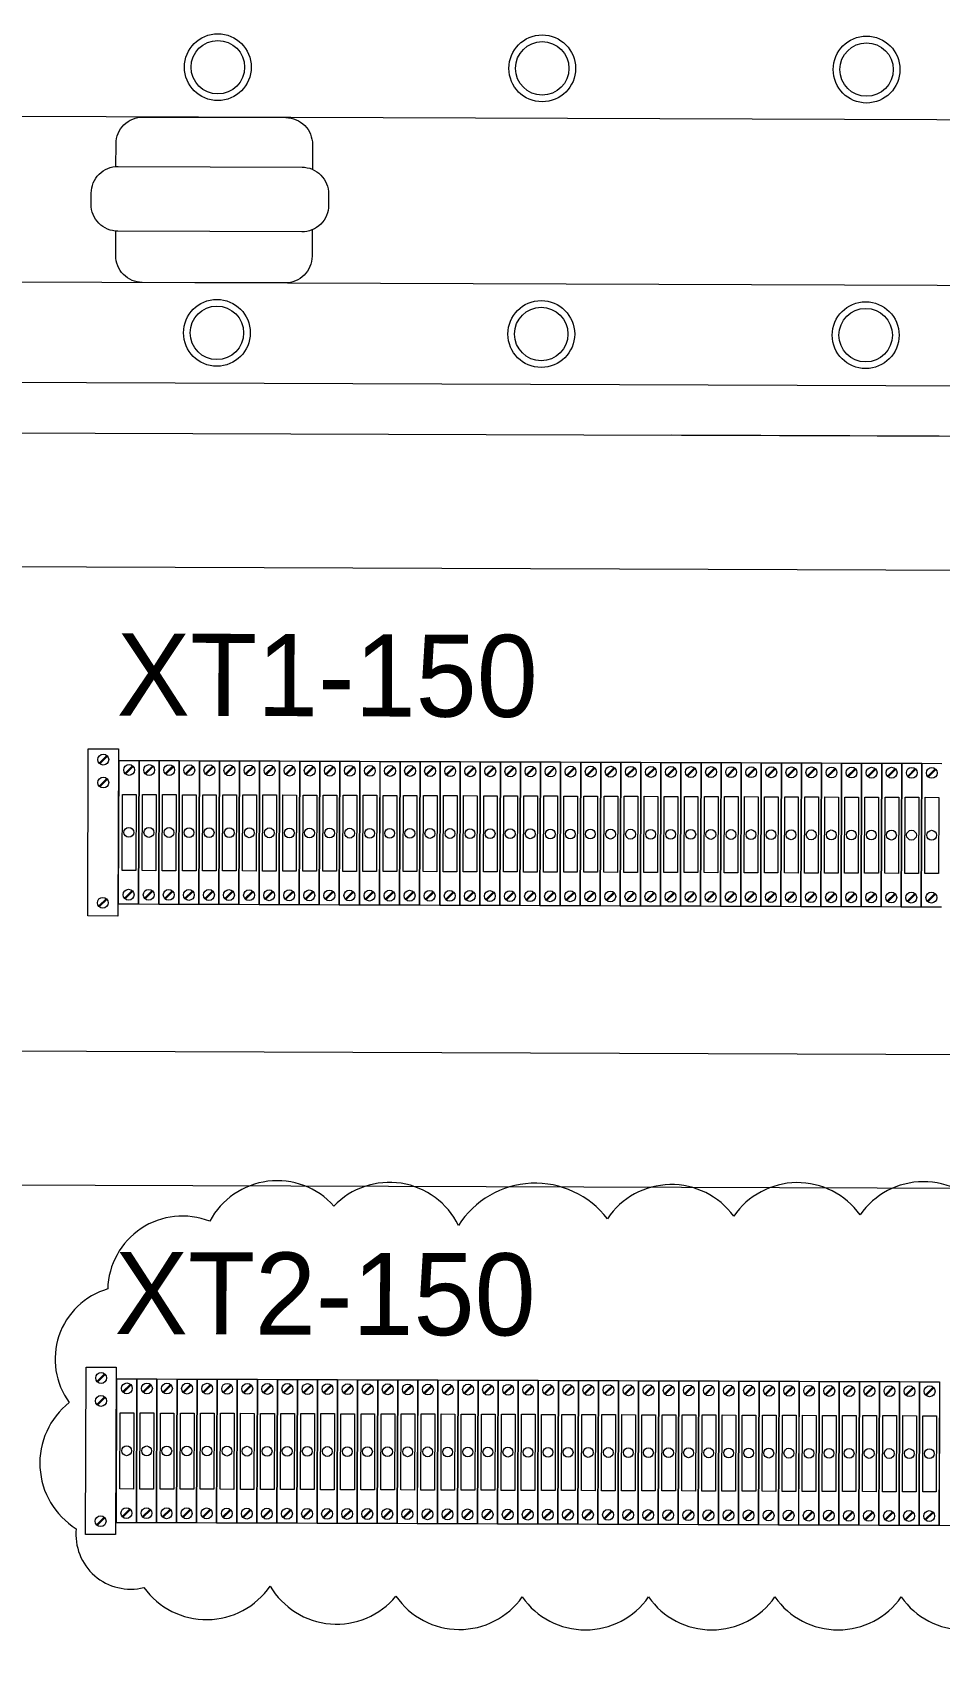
# Model space of a CAD drawing. Header units: millimetres. Extents: x 32721 to 103787, y 57624 to 127312.
# Drawn here: x 33099.7 to 33236.9, y 61423.7 to 61668.1 of the extents above; entities that cross this region are included whole.
import ezdxf

# ---------------------------------------------------------------- set-up
doc = ezdxf.new("R2010")
doc.units = ezdxf.units.MM
doc.header["$LTSCALE"] = 10
doc.layers.add('1轮廓实线层', color=7, linetype='Continuous', lineweight=18)
doc.layers.add('6文字层', color=3, linetype='Continuous', lineweight=18)
doc.styles.add('样式 1', font='SIMYOU.TTF', dxfattribs={"width": 0.75})

msp = doc.modelspace()

# ---------------------------------------------------------------- linework, layer by layer
at = {"layer": '1轮廓实线层'}
for p, q in [((33040.42, 61615.38), (33709.58, 61612.97)), ((33065.8, 61607.65), (33684.14, 61605.42)), ((33236.8, 61607.04), (33196.37, 61607.18)), ((33085.95, 61587.36), (33663.85, 61585.28)), ((33663.59, 61512.05), (33085.68, 61514.14)), ((33663.51, 61491.84), (33085.61, 61493.92))]:
    msp.add_line(p, q, dxfattribs=at)
at = {"layer": '1轮廓实线层', "lineweight": 13}
for p, q in [((33108.11, 61534.54), (33108.2, 61559.81)), ((33108.2, 61559.81), (33112.75, 61559.79)), ((33109.84, 61557.65), (33111, 61558.8)), ((33109.94, 61557.54), (33111.11, 61558.7)), ((33112.75, 61559.79), (33112.66, 61534.52)), ((33112.78, 61536.31), (33112.85, 61558.05)), ((33112.85, 61558.05), (33115.89, 61558.04)), ((33115.89, 61558.04), (33115.81, 61536.3)), ((33115.81, 61536.3), (33115.89, 61558.04)), ((33115.89, 61558.04), (33118.92, 61558.02)), ((33118.92, 61558.02), (33118.84, 61536.29)), ((33118.84, 61536.29), (33118.92, 61558.02)), ((33118.92, 61558.02), (33121.95, 61558.01)), ((33121.95, 61558.01), (33121.87, 61536.28)), ((33121.88, 61536.28), (33121.95, 61558.01)), ((33121.95, 61558.01), (33124.99, 61558)), ((33124.99, 61558), (33124.91, 61536.27)), ((33124.91, 61536.27), (33124.99, 61558)), ((33124.99, 61558), (33128.02, 61557.99)), ((33128.02, 61557.99), (33127.94, 61536.26)), ((33127.94, 61536.26), (33128.02, 61557.99)), ((33128.02, 61557.99), (33131.05, 61557.98)), ((33131.05, 61557.98), (33130.97, 61536.25)), ((33130.97, 61536.25), (33131.05, 61557.98)), ((33131.05, 61557.98), (33134.09, 61557.97)), ((33134.09, 61557.97), (33134.01, 61536.24)), ((33134.01, 61536.24), (33134.09, 61557.97)), ((33134.09, 61557.97), (33137.12, 61557.96)), ((33137.12, 61557.96), (33137.04, 61536.23)), ((33137.04, 61536.23), (33137.12, 61557.96)), ((33137.12, 61557.96), (33140.15, 61557.95)), ((33140.15, 61557.95), (33140.07, 61536.22)), ((33140.07, 61536.22), (33140.15, 61557.95)), ((33140.15, 61557.95), (33143.19, 61557.94)), ((33143.19, 61557.94), (33143.11, 61536.2)), ((33143.11, 61536.2), (33143.19, 61557.94)), ((33143.19, 61557.94), (33146.22, 61557.93)), ((33146.22, 61557.93), (33146.14, 61536.19)), ((33146.14, 61536.19), (33146.22, 61557.93)), ((33146.22, 61557.93), (33149.25, 61557.92)), ((33149.25, 61557.92), (33149.17, 61536.18)), ((33149.17, 61536.18), (33149.25, 61557.92)), ((33149.25, 61557.92), (33152.28, 61557.9)), ((33152.28, 61557.9), (33152.21, 61536.17)), ((33152.21, 61536.17), (33152.29, 61557.9)), ((33152.29, 61557.9), (33155.32, 61557.89)), ((33155.32, 61557.89), (33155.24, 61536.16)), ((33155.24, 61536.16), (33155.32, 61557.89)), ((33155.32, 61557.89), (33158.35, 61557.88)), ((33158.35, 61557.88), (33158.27, 61536.15)), ((33158.27, 61536.15), (33158.35, 61557.88)), ((33158.35, 61557.88), (33161.38, 61557.87)), ((33161.38, 61557.87), (33161.31, 61536.14)), ((33161.31, 61536.14), (33161.38, 61557.87)), ((33161.38, 61557.87), (33164.42, 61557.86)), ((33164.42, 61557.86), (33164.34, 61536.13)), ((33164.34, 61536.13), (33164.42, 61557.86)), ((33164.42, 61557.86), (33167.45, 61557.85)), ((33167.45, 61557.85), (33167.37, 61536.12)), ((33167.37, 61536.12), (33167.45, 61557.85)), ((33167.45, 61557.85), (33170.48, 61557.84)), ((33170.48, 61557.84), (33170.4, 61536.11)), ((33170.41, 61536.11), (33170.48, 61557.84)), ((33170.48, 61557.84), (33173.52, 61557.83)), ((33173.52, 61557.83), (33173.44, 61536.1)), ((33173.44, 61536.1), (33173.52, 61557.83)), ((33173.52, 61557.83), (33176.55, 61557.82)), ((33176.55, 61557.82), (33176.47, 61536.08)), ((33176.47, 61536.08), (33176.55, 61557.82)), ((33176.55, 61557.82), (33179.58, 61557.81)), ((33179.58, 61557.81), (33179.5, 61536.07)), ((33179.5, 61536.07), (33179.58, 61557.81)), ((33179.58, 61557.81), (33182.62, 61557.79)), ((33182.62, 61557.79), (33182.54, 61536.06)), ((33182.54, 61536.06), (33182.62, 61557.79)), ((33182.62, 61557.79), (33185.65, 61557.78)), ((33185.65, 61557.78), (33185.57, 61536.05)), ((33185.57, 61536.05), (33185.65, 61557.78)), ((33185.65, 61557.78), (33188.68, 61557.77)), ((33188.68, 61557.77), (33188.6, 61536.04)), ((33188.6, 61536.04), (33188.68, 61557.77)), ((33188.68, 61557.77), (33191.72, 61557.76)), ((33191.72, 61557.76), (33191.64, 61536.03)), ((33191.64, 61536.03), (33191.72, 61557.76)), ((33191.72, 61557.76), (33194.75, 61557.75)), ((33194.75, 61557.75), (33194.67, 61536.02)), ((33194.67, 61536.02), (33194.75, 61557.75)), ((33194.75, 61557.75), (33197.78, 61557.74)), ((33197.78, 61557.74), (33197.7, 61536.01)), ((33197.7, 61536.01), (33197.78, 61557.74)), ((33197.78, 61557.74), (33200.81, 61557.73)), ((33200.81, 61557.73), (33200.74, 61536)), ((33200.74, 61536), (33200.82, 61557.73)), ((33200.82, 61557.73), (33203.85, 61557.72)), ((33203.85, 61557.72), (33203.77, 61535.99)), ((33203.77, 61535.99), (33203.85, 61557.72)), ((33203.85, 61557.72), (33206.88, 61557.71)), ((33206.88, 61557.71), (33206.8, 61535.97)), ((33206.8, 61535.97), (33206.88, 61557.71)), ((33206.88, 61557.71), (33209.91, 61557.7)), ((33209.91, 61557.7), (33209.84, 61535.96)), ((33209.84, 61535.96), (33209.91, 61557.7)), ((33209.91, 61557.7), (33212.95, 61557.69)), ((33212.95, 61557.69), (33212.87, 61535.95)), ((33212.87, 61535.95), (33212.95, 61557.69)), ((33212.95, 61557.69), (33215.98, 61557.67)), ((33215.98, 61557.67), (33215.9, 61535.94)), ((33215.9, 61535.94), (33215.98, 61557.67)), ((33215.98, 61557.67), (33219.01, 61557.66)), ((33219.01, 61557.66), (33218.93, 61535.93)), ((33218.94, 61535.93), (33219.01, 61557.66)), ((33219.01, 61557.66), (33222.05, 61557.65)), ((33222.05, 61557.65), (33221.97, 61535.92)), ((33221.97, 61535.92), (33222.05, 61557.65)), ((33222.05, 61557.65), (33225.08, 61557.64)), ((33225.08, 61557.64), (33225, 61535.91)), ((33225, 61535.91), (33225.08, 61557.64)), ((33225.08, 61557.64), (33228.11, 61557.63)), ((33228.11, 61557.63), (33228.03, 61535.9)), ((33228.03, 61535.9), (33228.11, 61557.63)), ((33228.11, 61557.63), (33231.15, 61557.62)), ((33231.15, 61557.62), (33231.07, 61535.89)), ((33231.07, 61535.89), (33231.15, 61557.62)), ((33231.15, 61557.62), (33234.18, 61557.61)), ((33234.18, 61557.61), (33234.1, 61535.88)), ((33234.1, 61535.88), (33234.18, 61557.61)), ((33234.18, 61557.61), (33237.21, 61557.6)), ((33109.83, 61554.17), (33110.99, 61555.33)), ((33109.93, 61554.07), (33111.09, 61555.23)), ((33113.73, 61556.07), (33114.9, 61557.23)), ((33113.83, 61555.97), (33115, 61557.13)), ((33116.77, 61556.06), (33117.93, 61557.22)), ((33116.87, 61555.96), (33118.03, 61557.12)), ((33119.8, 61556.05), (33120.96, 61557.21)), ((33119.9, 61555.95), (33121.07, 61557.1)), ((33122.83, 61556.04), (33124, 61557.2)), ((33122.93, 61555.94), (33124.1, 61557.09)), ((33125.86, 61556.03), (33127.03, 61557.19)), ((33125.97, 61555.93), (33127.13, 61557.08)), ((33128.9, 61556.02), (33130.06, 61557.17)), ((33129, 61555.91), (33130.17, 61557.07)), ((33131.93, 61556.01), (33133.1, 61557.16)), ((33132.03, 61555.9), (33133.2, 61557.06)), ((33134.96, 61556), (33136.13, 61557.15)), ((33135.07, 61555.89), (33136.23, 61557.05)), ((33138, 61555.98), (33139.16, 61557.14)), ((33138.1, 61555.88), (33139.26, 61557.04)), ((33141.03, 61555.97), (33142.2, 61557.13)), ((33141.13, 61555.87), (33142.3, 61557.03)), ((33144.06, 61555.96), (33145.23, 61557.12)), ((33144.16, 61555.86), (33145.33, 61557.02)), ((33147.1, 61555.95), (33148.26, 61557.11)), ((33147.2, 61555.85), (33148.36, 61557.01)), ((33150.13, 61555.94), (33151.3, 61557.1)), ((33150.23, 61555.84), (33151.4, 61557)), ((33153.16, 61555.93), (33154.33, 61557.09)), ((33153.26, 61555.83), (33154.43, 61556.98)), ((33156.2, 61555.92), (33157.36, 61557.08)), ((33156.3, 61555.82), (33157.46, 61556.97)), ((33159.23, 61555.91), (33160.39, 61557.06)), ((33159.33, 61555.81), (33160.5, 61556.96)), ((33162.26, 61555.9), (33163.43, 61557.05)), ((33162.36, 61555.79), (33163.53, 61556.95)), ((33165.3, 61555.89), (33166.46, 61557.04)), ((33165.4, 61555.78), (33166.56, 61556.94)), ((33168.33, 61555.87), (33169.49, 61557.03)), ((33168.43, 61555.77), (33169.6, 61556.93)), ((33171.36, 61555.86), (33172.53, 61557.02)), ((33171.46, 61555.76), (33172.63, 61556.92)), ((33174.39, 61555.85), (33175.56, 61557.01)), ((33174.5, 61555.75), (33175.66, 61556.91)), ((33177.43, 61555.84), (33178.59, 61557)), ((33177.53, 61555.74), (33178.7, 61556.9)), ((33180.46, 61555.83), (33181.63, 61556.99)), ((33180.56, 61555.73), (33181.73, 61556.89)), ((33183.49, 61555.82), (33184.66, 61556.98)), ((33183.6, 61555.72), (33184.76, 61556.87)), ((33186.53, 61555.81), (33187.69, 61556.97)), ((33186.63, 61555.71), (33187.79, 61556.86)), ((33189.56, 61555.8), (33190.73, 61556.96)), ((33189.66, 61555.7), (33190.83, 61556.85)), ((33192.59, 61555.79), (33193.76, 61556.94)), ((33192.69, 61555.68), (33193.86, 61556.84)), ((33195.63, 61555.78), (33196.79, 61556.93)), ((33195.73, 61555.67), (33196.89, 61556.83)), ((33198.66, 61555.77), (33199.83, 61556.92)), ((33198.76, 61555.66), (33199.93, 61556.82)), ((33201.69, 61555.75), (33202.86, 61556.91)), ((33201.79, 61555.65), (33202.96, 61556.81)), ((33204.73, 61555.74), (33205.89, 61556.9)), ((33204.83, 61555.64), (33205.99, 61556.8)), ((33207.76, 61555.73), (33208.92, 61556.89)), ((33207.86, 61555.63), (33209.03, 61556.79)), ((33210.79, 61555.72), (33211.96, 61556.88)), ((33210.89, 61555.62), (33212.06, 61556.78)), ((33213.83, 61555.71), (33214.99, 61556.87)), ((33213.93, 61555.61), (33215.09, 61556.77)), ((33216.86, 61555.7), (33218.02, 61556.86)), ((33216.96, 61555.6), (33218.13, 61556.75)), ((33219.89, 61555.69), (33221.06, 61556.85)), ((33219.99, 61555.59), (33221.16, 61556.74)), ((33222.92, 61555.68), (33224.09, 61556.83)), ((33223.03, 61555.58), (33224.19, 61556.73)), ((33225.96, 61555.67), (33227.12, 61556.82)), ((33226.06, 61555.56), (33227.23, 61556.72)), ((33228.99, 61555.66), (33230.16, 61556.81)), ((33229.09, 61555.55), (33230.26, 61556.71)), ((33232.02, 61555.64), (33233.19, 61556.8)), ((33232.13, 61555.54), (33233.29, 61556.7)), ((33235.06, 61555.63), (33236.22, 61556.79)), ((33235.16, 61555.53), (33236.32, 61556.69)), ((33113.66, 61537.22), (33114.83, 61538.38)), ((33113.77, 61537.12), (33114.93, 61538.28)), ((33116.7, 61537.21), (33117.86, 61538.37)), ((33116.8, 61537.11), (33117.96, 61538.27)), ((33119.73, 61537.2), (33120.9, 61538.36)), ((33119.83, 61537.1), (33121, 61538.26)), ((33122.76, 61537.19), (33123.93, 61538.35)), ((33122.86, 61537.09), (33124.03, 61538.24)), ((33125.8, 61537.18), (33126.96, 61538.34)), ((33125.9, 61537.08), (33127.06, 61538.23)), ((33128.83, 61537.17), (33130, 61538.33)), ((33128.93, 61537.07), (33130.1, 61538.22)), ((33131.86, 61537.16), (33133.03, 61538.31)), ((33131.96, 61537.05), (33133.13, 61538.21)), ((33134.9, 61537.15), (33136.06, 61538.3)), ((33135, 61537.04), (33136.16, 61538.2)), ((33137.93, 61537.13), (33139.09, 61538.29)), ((33138.03, 61537.03), (33139.2, 61538.19)), ((33140.96, 61537.12), (33142.13, 61538.28)), ((33141.06, 61537.02), (33142.23, 61538.18)), ((33144, 61537.11), (33145.16, 61538.27)), ((33144.1, 61537.01), (33145.26, 61538.17)), ((33147.03, 61537.1), (33148.19, 61538.26)), ((33147.13, 61537), (33148.3, 61538.16)), ((33150.06, 61537.09), (33151.23, 61538.25)), ((33150.16, 61536.99), (33151.33, 61538.15)), ((33153.09, 61537.08), (33154.26, 61538.24)), ((33153.2, 61536.98), (33154.36, 61538.14)), ((33156.13, 61537.07), (33157.29, 61538.23)), ((33156.23, 61536.97), (33157.4, 61538.12)), ((33159.16, 61537.06), (33160.33, 61538.22)), ((33159.26, 61536.96), (33160.43, 61538.11)), ((33162.19, 61537.05), (33163.36, 61538.2)), ((33162.3, 61536.95), (33163.46, 61538.1)), ((33165.23, 61537.04), (33166.39, 61538.19)), ((33165.33, 61536.93), (33166.49, 61538.09)), ((33168.26, 61537.03), (33169.43, 61538.18)), ((33168.36, 61536.92), (33169.53, 61538.08)), ((33171.29, 61537.01), (33172.46, 61538.17)), ((33171.39, 61536.91), (33172.56, 61538.07)), ((33174.33, 61537), (33175.49, 61538.16)), ((33174.43, 61536.9), (33175.59, 61538.06)), ((33177.36, 61536.99), (33178.53, 61538.15)), ((33177.46, 61536.89), (33178.63, 61538.05)), ((33180.39, 61536.98), (33181.56, 61538.14)), ((33180.49, 61536.88), (33181.66, 61538.04)), ((33183.43, 61536.97), (33184.59, 61538.13)), ((33183.53, 61536.87), (33184.69, 61538.03)), ((33186.46, 61536.96), (33187.62, 61538.12)), ((33186.56, 61536.86), (33187.73, 61538.01)), ((33189.49, 61536.95), (33190.66, 61538.11)), ((33189.59, 61536.85), (33190.76, 61538)), ((33192.53, 61536.94), (33193.69, 61538.1)), ((33192.63, 61536.84), (33193.79, 61537.99)), ((33195.56, 61536.93), (33196.72, 61538.08)), ((33195.66, 61536.82), (33196.83, 61537.98)), ((33198.59, 61536.92), (33199.76, 61538.07)), ((33201.62, 61536.9), (33202.79, 61538.06)), ((33204.66, 61536.89), (33205.82, 61538.05)), ((33207.69, 61536.88), (33208.86, 61538.04)), ((33210.72, 61536.87), (33211.89, 61538.03)), ((33213.76, 61536.86), (33214.92, 61538.02)), ((33216.79, 61536.85), (33217.96, 61538.01)), ((33219.82, 61536.84), (33220.99, 61538)), ((33222.86, 61536.83), (33224.02, 61537.99)), ((33225.89, 61536.82), (33227.06, 61537.97)), ((33109.76, 61536), (33110.93, 61537.16)), ((33109.86, 61535.9), (33111.03, 61537.06)), ((33115.81, 61536.3), (33112.78, 61536.31)), ((33118.84, 61536.29), (33115.81, 61536.3)), ((33121.87, 61536.28), (33118.84, 61536.29)), ((33124.91, 61536.27), (33121.88, 61536.28)), ((33127.94, 61536.26), (33124.91, 61536.27)), ((33130.97, 61536.25), (33127.94, 61536.26)), ((33134.01, 61536.24), (33130.97, 61536.25)), ((33137.04, 61536.23), (33134.01, 61536.24)), ((33140.07, 61536.22), (33137.04, 61536.23)), ((33143.11, 61536.2), (33140.07, 61536.22)), ((33146.14, 61536.19), (33143.11, 61536.2)), ((33149.17, 61536.18), (33146.14, 61536.19)), ((33152.21, 61536.17), (33149.17, 61536.18)), ((33155.24, 61536.16), (33152.21, 61536.17)), ((33158.27, 61536.15), (33155.24, 61536.16)), ((33161.31, 61536.14), (33158.27, 61536.15)), ((33164.34, 61536.13), (33161.31, 61536.14)), ((33167.37, 61536.12), (33164.34, 61536.13)), ((33170.4, 61536.11), (33167.37, 61536.12)), ((33173.44, 61536.1), (33170.41, 61536.11)), ((33176.47, 61536.08), (33173.44, 61536.1)), ((33179.5, 61536.07), (33176.47, 61536.08)), ((33182.54, 61536.06), (33179.5, 61536.07)), ((33185.57, 61536.05), (33182.54, 61536.06)), ((33188.6, 61536.04), (33185.57, 61536.05)), ((33191.64, 61536.03), (33188.6, 61536.04)), ((33194.67, 61536.02), (33191.64, 61536.03)), ((33197.7, 61536.01), (33194.67, 61536.02)), ((33200.74, 61536), (33197.7, 61536.01)), ((33198.69, 61536.81), (33199.86, 61537.97)), ((33203.77, 61535.99), (33200.74, 61536)), ((33201.73, 61536.8), (33202.89, 61537.96)), ((33206.8, 61535.97), (33203.77, 61535.99)), ((33204.76, 61536.79), (33205.93, 61537.95)), ((33209.84, 61535.96), (33206.8, 61535.97)), ((33207.79, 61536.78), (33208.96, 61537.94)), ((33212.87, 61535.95), (33209.84, 61535.96)), ((33210.83, 61536.77), (33211.99, 61537.93)), ((33215.9, 61535.94), (33212.87, 61535.95)), ((33213.86, 61536.76), (33215.02, 61537.92)), ((33218.93, 61535.93), (33215.9, 61535.94)), ((33216.89, 61536.75), (33218.06, 61537.91)), ((33221.97, 61535.92), (33218.94, 61535.93)), ((33219.93, 61536.74), (33221.09, 61537.89)), ((33225, 61535.91), (33221.97, 61535.92)), ((33222.96, 61536.73), (33224.12, 61537.88)), ((33228.03, 61535.9), (33225, 61535.91)), ((33225.99, 61536.72), (33227.16, 61537.87)), ((33231.07, 61535.89), (33228.03, 61535.9)), ((33228.92, 61536.81), (33230.09, 61537.96)), ((33229.02, 61536.7), (33230.19, 61537.86)), ((33234.1, 61535.88), (33231.07, 61535.89)), ((33231.96, 61536.8), (33233.12, 61537.95)), ((33232.06, 61536.69), (33233.22, 61537.85)), ((33237.13, 61535.87), (33234.1, 61535.88)), ((33234.99, 61536.78), (33236.15, 61537.94)), ((33235.09, 61536.68), (33236.26, 61537.84)), ((33112.66, 61534.52), (33108.11, 61534.54)), ((33107.78, 61441.1), (33107.87, 61466.37)), ((33107.87, 61466.37), (33112.42, 61466.35)), ((33109.5, 61464.2), (33110.67, 61465.36)), ((33109.6, 61464.1), (33110.77, 61465.26)), ((33112.42, 61466.35), (33112.32, 61441.08)), ((33112.44, 61442.87), (33112.52, 61464.61)), ((33112.52, 61464.61), (33115.55, 61464.59)), ((33113.39, 61462.63), (33114.56, 61463.79)), ((33113.5, 61462.53), (33114.66, 61463.69)), ((33115.55, 61464.59), (33115.47, 61442.86)), ((33115.47, 61442.86), (33115.55, 61464.59)), ((33115.55, 61464.59), (33118.58, 61464.58)), ((33116.43, 61462.62), (33117.59, 61463.78)), ((33116.53, 61462.52), (33117.7, 61463.67)), ((33118.58, 61464.58), (33118.5, 61442.85)), ((33118.51, 61442.85), (33118.58, 61464.58)), ((33118.58, 61464.58), (33121.62, 61464.57)), ((33119.46, 61462.61), (33120.63, 61463.77)), ((33119.56, 61462.51), (33120.73, 61463.66)), ((33121.62, 61464.57), (33121.54, 61442.84)), ((33121.54, 61442.84), (33121.62, 61464.57)), ((33121.62, 61464.57), (33124.65, 61464.56)), ((33122.49, 61462.6), (33123.66, 61463.75)), ((33122.6, 61462.5), (33123.76, 61463.65)), ((33124.65, 61464.56), (33124.57, 61442.83)), ((33124.57, 61442.83), (33124.65, 61464.56)), ((33124.65, 61464.56), (33127.68, 61464.55)), ((33125.53, 61462.59), (33126.69, 61463.74)), ((33125.63, 61462.48), (33126.79, 61463.64)), ((33127.68, 61464.55), (33127.6, 61442.82)), ((33127.6, 61442.82), (33127.68, 61464.55)), ((33127.68, 61464.55), (33130.72, 61464.54)), ((33128.56, 61462.58), (33129.73, 61463.73)), ((33128.66, 61462.47), (33129.83, 61463.63)), ((33130.72, 61464.54), (33130.64, 61442.81)), ((33130.64, 61442.81), (33130.72, 61464.54)), ((33130.72, 61464.54), (33133.75, 61464.53)), ((33131.59, 61462.56), (33132.76, 61463.72)), ((33131.7, 61462.46), (33132.86, 61463.62)), ((33133.75, 61464.53), (33133.67, 61442.8)), ((33133.67, 61442.8), (33133.75, 61464.53)), ((33133.75, 61464.53), (33136.78, 61464.52)), ((33134.63, 61462.55), (33135.79, 61463.71)), ((33134.73, 61462.45), (33135.89, 61463.61)), ((33136.78, 61464.52), (33136.7, 61442.79)), ((33136.7, 61442.79), (33136.78, 61464.52)), ((33136.78, 61464.52), (33139.81, 61464.51)), ((33137.66, 61462.54), (33138.83, 61463.7)), ((33137.76, 61462.44), (33138.93, 61463.6)), ((33139.81, 61464.51), (33139.74, 61442.77)), ((33139.74, 61442.77), (33139.82, 61464.51)), ((33139.82, 61464.51), (33142.85, 61464.5)), ((33140.69, 61462.53), (33141.86, 61463.69)), ((33140.79, 61462.43), (33141.96, 61463.59)), ((33142.85, 61464.5), (33142.77, 61442.76)), ((33142.77, 61442.76), (33142.85, 61464.5)), ((33142.85, 61464.5), (33145.88, 61464.48)), ((33143.73, 61462.52), (33144.89, 61463.68)), ((33143.83, 61462.42), (33144.99, 61463.58)), ((33145.88, 61464.48), (33145.8, 61442.75)), ((33145.8, 61442.75), (33145.88, 61464.48)), ((33145.88, 61464.48), (33148.91, 61464.47)), ((33146.76, 61462.51), (33147.92, 61463.67)), ((33146.86, 61462.41), (33148.03, 61463.57)), ((33148.91, 61464.47), (33148.84, 61442.74)), ((33148.84, 61442.74), (33148.91, 61464.47)), ((33148.91, 61464.47), (33151.95, 61464.46)), ((33149.79, 61462.5), (33150.96, 61463.66)), ((33149.89, 61462.4), (33151.06, 61463.55)), ((33151.95, 61464.46), (33151.87, 61442.73)), ((33151.87, 61442.73), (33151.95, 61464.46)), ((33151.95, 61464.46), (33154.98, 61464.45)), ((33152.83, 61462.49), (33153.99, 61463.65)), ((33152.93, 61462.39), (33154.09, 61463.54)), ((33154.98, 61464.45), (33154.9, 61442.72)), ((33154.9, 61442.72), (33154.98, 61464.45)), ((33154.98, 61464.45), (33158.01, 61464.44)), ((33155.86, 61462.48), (33157.02, 61463.63)), ((33155.96, 61462.37), (33157.13, 61463.53)), ((33158.01, 61464.44), (33157.93, 61442.71)), ((33157.94, 61442.71), (33158.01, 61464.44)), ((33158.01, 61464.44), (33161.05, 61464.43)), ((33158.89, 61462.47), (33160.06, 61463.62)), ((33158.99, 61462.36), (33160.16, 61463.52)), ((33161.05, 61464.43), (33160.97, 61442.7)), ((33160.97, 61442.7), (33161.05, 61464.43)), ((33161.05, 61464.43), (33164.08, 61464.42)), ((33161.92, 61462.46), (33163.09, 61463.61)), ((33162.03, 61462.35), (33163.19, 61463.51)), ((33164.08, 61464.42), (33164, 61442.69)), ((33164, 61442.69), (33164.08, 61464.42)), ((33164.08, 61464.42), (33167.11, 61464.41)), ((33164.96, 61462.44), (33166.12, 61463.6)), ((33165.06, 61462.34), (33166.23, 61463.5)), ((33167.11, 61464.41), (33167.03, 61442.68)), ((33167.04, 61442.68), (33167.11, 61464.41)), ((33167.11, 61464.41), (33170.15, 61464.4)), ((33167.99, 61462.43), (33169.16, 61463.59)), ((33168.09, 61462.33), (33169.26, 61463.49)), ((33170.15, 61464.4), (33170.07, 61442.66)), ((33170.07, 61442.66), (33170.15, 61464.4)), ((33170.15, 61464.4), (33173.18, 61464.39)), ((33171.02, 61462.42), (33172.19, 61463.58)), ((33171.13, 61462.32), (33172.29, 61463.48)), ((33173.18, 61464.39), (33173.1, 61442.65)), ((33173.1, 61442.65), (33173.18, 61464.39)), ((33173.18, 61464.39), (33176.21, 61464.38)), ((33174.06, 61462.41), (33175.22, 61463.57)), ((33174.16, 61462.31), (33175.32, 61463.47)), ((33176.21, 61464.38), (33176.13, 61442.64)), ((33176.13, 61442.64), (33176.21, 61464.38)), ((33176.21, 61464.38), (33179.25, 61464.36)), ((33177.09, 61462.4), (33178.26, 61463.56)), ((33177.19, 61462.3), (33178.36, 61463.46)), ((33179.25, 61464.36), (33179.17, 61442.63)), ((33179.17, 61442.63), (33179.25, 61464.36)), ((33179.25, 61464.36), (33182.28, 61464.35)), ((33180.12, 61462.39), (33181.29, 61463.55)), ((33180.23, 61462.29), (33181.39, 61463.44)), ((33182.28, 61464.35), (33182.2, 61442.62)), ((33182.2, 61442.62), (33182.28, 61464.35)), ((33182.28, 61464.35), (33185.31, 61464.34)), ((33183.16, 61462.38), (33184.32, 61463.54)), ((33183.26, 61462.28), (33184.42, 61463.43)), ((33185.31, 61464.34), (33185.23, 61442.61)), ((33185.23, 61442.61), (33185.31, 61464.34)), ((33185.31, 61464.34), (33188.34, 61464.33)), ((33186.19, 61462.37), (33187.36, 61463.52)), ((33186.29, 61462.27), (33187.46, 61463.42)), ((33188.34, 61464.33), (33188.27, 61442.6)), ((33188.27, 61442.6), (33188.35, 61464.33)), ((33188.35, 61464.33), (33191.38, 61464.32)), ((33189.22, 61462.36), (33190.39, 61463.51)), ((33189.32, 61462.25), (33190.49, 61463.41)), ((33191.38, 61464.32), (33191.3, 61442.59)), ((33191.3, 61442.59), (33191.38, 61464.32)), ((33191.38, 61464.32), (33194.41, 61464.31)), ((33192.26, 61462.35), (33193.42, 61463.5)), ((33192.36, 61462.24), (33193.52, 61463.4)), ((33194.41, 61464.31), (33194.33, 61442.58)), ((33194.33, 61442.58), (33194.41, 61464.31)), ((33194.41, 61464.31), (33197.44, 61464.3)), ((33195.29, 61462.33), (33196.45, 61463.49)), ((33195.39, 61462.23), (33196.56, 61463.39)), ((33197.44, 61464.3), (33197.37, 61442.57)), ((33197.37, 61442.57), (33197.44, 61464.3)), ((33197.44, 61464.3), (33200.48, 61464.29)), ((33198.32, 61462.32), (33199.49, 61463.48)), ((33198.42, 61462.22), (33199.59, 61463.38)), ((33200.48, 61464.29), (33200.4, 61442.56)), ((33200.4, 61442.56), (33200.48, 61464.29)), ((33200.48, 61464.29), (33203.51, 61464.28)), ((33201.36, 61462.31), (33202.52, 61463.47)), ((33201.46, 61462.21), (33202.62, 61463.37)), ((33203.51, 61464.28), (33203.43, 61442.54)), ((33203.43, 61442.54), (33203.51, 61464.28)), ((33203.51, 61464.28), (33206.54, 61464.27)), ((33204.39, 61462.3), (33205.55, 61463.46)), ((33204.49, 61462.2), (33205.66, 61463.36)), ((33206.54, 61464.27), (33206.47, 61442.53)), ((33206.47, 61442.53), (33206.54, 61464.27)), ((33206.54, 61464.27), (33209.58, 61464.25)), ((33207.42, 61462.29), (33208.59, 61463.45)), ((33207.52, 61462.19), (33208.69, 61463.35)), ((33209.58, 61464.25), (33209.5, 61442.52)), ((33209.5, 61442.52), (33209.58, 61464.25)), ((33209.58, 61464.25), (33212.61, 61464.24)), ((33210.45, 61462.28), (33211.62, 61463.44)), ((33210.56, 61462.18), (33211.72, 61463.34)), ((33212.61, 61464.24), (33212.53, 61442.51)), ((33212.53, 61442.51), (33212.61, 61464.24)), ((33212.61, 61464.24), (33215.64, 61464.23)), ((33213.49, 61462.27), (33214.65, 61463.43)), ((33213.59, 61462.17), (33214.76, 61463.32)), ((33215.64, 61464.23), (33215.56, 61442.5)), ((33215.57, 61442.5), (33215.64, 61464.23)), ((33215.64, 61464.23), (33218.68, 61464.22)), ((33216.52, 61462.26), (33217.69, 61463.42)), ((33216.62, 61462.16), (33217.79, 61463.31)), ((33218.68, 61464.22), (33218.6, 61442.49)), ((33218.6, 61442.49), (33218.68, 61464.22)), ((33218.68, 61464.22), (33221.71, 61464.21)), ((33219.55, 61462.25), (33220.72, 61463.4)), ((33219.66, 61462.14), (33220.82, 61463.3)), ((33221.71, 61464.21), (33221.63, 61442.48)), ((33221.63, 61442.48), (33221.71, 61464.21)), ((33221.71, 61464.21), (33224.74, 61464.2)), ((33222.59, 61462.24), (33223.75, 61463.39)), ((33222.69, 61462.13), (33223.85, 61463.29)), ((33224.74, 61464.2), (33224.66, 61442.47)), ((33224.66, 61442.47), (33224.74, 61464.2)), ((33224.74, 61464.2), (33227.78, 61464.19)), ((33225.62, 61462.23), (33226.79, 61463.38)), ((33225.72, 61462.12), (33226.89, 61463.28)), ((33227.78, 61464.19), (33227.7, 61442.46)), ((33227.7, 61442.46), (33227.78, 61464.19)), ((33227.78, 61464.19), (33230.81, 61464.18)), ((33228.65, 61462.21), (33229.82, 61463.37)), ((33228.76, 61462.11), (33229.92, 61463.27)), ((33230.81, 61464.18), (33230.73, 61442.45)), ((33230.73, 61442.45), (33230.81, 61464.18)), ((33230.81, 61464.18), (33233.84, 61464.17)), ((33231.69, 61462.2), (33232.85, 61463.36)), ((33231.79, 61462.1), (33232.95, 61463.26)), ((33233.84, 61464.17), (33233.76, 61442.43)), ((33233.76, 61442.43), (33233.84, 61464.17)), ((33233.84, 61464.17), (33236.87, 61464.16)), ((33234.72, 61462.19), (33235.89, 61463.35)), ((33234.82, 61462.09), (33235.99, 61463.25)), ((33236.87, 61464.16), (33236.8, 61442.42)), ((33236.8, 61442.42), (33236.88, 61464.16)), ((33109.49, 61460.73), (33110.65, 61461.89)), ((33109.59, 61460.63), (33110.76, 61461.79)), ((33109.42, 61442.56), (33110.59, 61443.72)), ((33109.53, 61442.46), (33110.69, 61443.62)), ((33115.47, 61442.86), (33112.44, 61442.87)), ((33113.33, 61443.78), (33114.49, 61444.94)), ((33113.43, 61443.68), (33114.59, 61444.84)), ((33118.5, 61442.85), (33115.47, 61442.86)), ((33116.36, 61443.77), (33117.53, 61444.93)), ((33116.46, 61443.67), (33117.63, 61444.83)), ((33121.54, 61442.84), (33118.51, 61442.85)), ((33119.39, 61443.76), (33120.56, 61444.92)), ((33119.49, 61443.66), (33120.66, 61444.81)), ((33124.57, 61442.83), (33121.54, 61442.84)), ((33122.43, 61443.75), (33123.59, 61444.91)), ((33122.53, 61443.65), (33123.69, 61444.8)), ((33127.6, 61442.82), (33124.57, 61442.83)), ((33125.46, 61443.74), (33126.63, 61444.89)), ((33125.56, 61443.64), (33126.73, 61444.79)), ((33130.64, 61442.81), (33127.6, 61442.82)), ((33128.49, 61443.73), (33129.66, 61444.88)), ((33128.59, 61443.62), (33129.76, 61444.78)), ((33133.67, 61442.8), (33130.64, 61442.81)), ((33131.53, 61443.72), (33132.69, 61444.87)), ((33131.63, 61443.61), (33132.79, 61444.77)), ((33136.7, 61442.79), (33133.67, 61442.8)), ((33134.56, 61443.7), (33135.72, 61444.86)), ((33134.66, 61443.6), (33135.83, 61444.76)), ((33139.74, 61442.77), (33136.7, 61442.79)), ((33137.59, 61443.69), (33138.76, 61444.85)), ((33137.69, 61443.59), (33138.86, 61444.75)), ((33142.77, 61442.76), (33139.74, 61442.77)), ((33140.62, 61443.68), (33141.79, 61444.84)), ((33140.73, 61443.58), (33141.89, 61444.74)), ((33145.8, 61442.75), (33142.77, 61442.76)), ((33143.66, 61443.67), (33144.82, 61444.83)), ((33143.76, 61443.57), (33144.93, 61444.73)), ((33148.84, 61442.74), (33145.8, 61442.75)), ((33146.69, 61443.66), (33147.86, 61444.82)), ((33146.79, 61443.56), (33147.96, 61444.72)), ((33151.87, 61442.73), (33148.84, 61442.74)), ((33149.72, 61443.65), (33150.89, 61444.81)), ((33149.83, 61443.55), (33150.99, 61444.7)), ((33154.9, 61442.72), (33151.87, 61442.73)), ((33152.76, 61443.64), (33153.92, 61444.8)), ((33152.86, 61443.54), (33154.02, 61444.69)), ((33157.93, 61442.71), (33154.9, 61442.72)), ((33155.79, 61443.63), (33156.96, 61444.79)), ((33155.89, 61443.53), (33157.06, 61444.68)), ((33160.97, 61442.7), (33157.94, 61442.71)), ((33158.82, 61443.62), (33159.99, 61444.77)), ((33158.93, 61443.51), (33160.09, 61444.67)), ((33164, 61442.69), (33160.97, 61442.7)), ((33161.86, 61443.61), (33163.02, 61444.76)), ((33161.96, 61443.5), (33163.12, 61444.66)), ((33167.03, 61442.68), (33164, 61442.69)), ((33164.89, 61443.6), (33166.06, 61444.75)), ((33164.99, 61443.49), (33166.16, 61444.65)), ((33170.07, 61442.66), (33167.04, 61442.68)), ((33167.92, 61443.58), (33169.09, 61444.74)), ((33168.02, 61443.48), (33169.19, 61444.64)), ((33170.96, 61443.57), (33172.12, 61444.73)), ((33171.06, 61443.47), (33172.22, 61444.63)), ((33173.99, 61443.56), (33175.16, 61444.72)), ((33174.09, 61443.46), (33175.26, 61444.62)), ((33177.02, 61443.55), (33178.19, 61444.71)), ((33177.12, 61443.45), (33178.29, 61444.61)), ((33180.06, 61443.54), (33181.22, 61444.7)), ((33180.16, 61443.44), (33181.32, 61444.6)), ((33183.09, 61443.53), (33184.25, 61444.69)), ((33183.19, 61443.43), (33184.36, 61444.58)), ((33186.12, 61443.52), (33187.29, 61444.68)), ((33186.22, 61443.42), (33187.39, 61444.57)), ((33189.15, 61443.51), (33190.32, 61444.66)), ((33189.26, 61443.41), (33190.42, 61444.56)), ((33192.19, 61443.5), (33193.35, 61444.65)), ((33192.29, 61443.39), (33193.46, 61444.55)), ((33195.22, 61443.49), (33196.39, 61444.64)), ((33195.32, 61443.38), (33196.49, 61444.54)), ((33198.25, 61443.47), (33199.42, 61444.63)), ((33198.36, 61443.37), (33199.52, 61444.53)), ((33201.29, 61443.46), (33202.45, 61444.62)), ((33201.39, 61443.36), (33202.55, 61444.52)), ((33204.32, 61443.45), (33205.49, 61444.61)), ((33204.42, 61443.35), (33205.59, 61444.51)), ((33207.35, 61443.44), (33208.52, 61444.6)), ((33207.46, 61443.34), (33208.62, 61444.5)), ((33210.39, 61443.43), (33211.55, 61444.59)), ((33210.49, 61443.33), (33211.65, 61444.49)), ((33213.42, 61443.42), (33214.59, 61444.58)), ((33213.52, 61443.32), (33214.69, 61444.48)), ((33216.45, 61443.41), (33217.62, 61444.57)), ((33216.55, 61443.31), (33217.72, 61444.46)), ((33219.49, 61443.4), (33220.65, 61444.56)), ((33219.59, 61443.3), (33220.75, 61444.45)), ((33222.52, 61443.39), (33223.69, 61444.54)), ((33222.62, 61443.28), (33223.79, 61444.44)), ((33225.55, 61443.38), (33226.72, 61444.53)), ((33225.65, 61443.27), (33226.82, 61444.43)), ((33228.59, 61443.37), (33229.75, 61444.52)), ((33228.69, 61443.26), (33229.85, 61444.42)), ((33231.62, 61443.35), (33232.78, 61444.51)), ((33231.72, 61443.25), (33232.89, 61444.41)), ((33234.65, 61443.34), (33235.82, 61444.5)), ((33234.75, 61443.24), (33235.92, 61444.4)), ((33112.32, 61441.08), (33107.78, 61441.1)), ((33173.1, 61442.65), (33170.07, 61442.66)), ((33176.13, 61442.64), (33173.1, 61442.65)), ((33179.17, 61442.63), (33176.13, 61442.64)), ((33182.2, 61442.62), (33179.17, 61442.63)), ((33185.23, 61442.61), (33182.2, 61442.62)), ((33188.27, 61442.6), (33185.23, 61442.61)), ((33191.3, 61442.59), (33188.27, 61442.6)), ((33194.33, 61442.58), (33191.3, 61442.59)), ((33197.37, 61442.57), (33194.33, 61442.58)), ((33200.4, 61442.56), (33197.37, 61442.57)), ((33203.43, 61442.54), (33200.4, 61442.56)), ((33206.47, 61442.53), (33203.43, 61442.54)), ((33209.5, 61442.52), (33206.47, 61442.53)), ((33212.53, 61442.51), (33209.5, 61442.52)), ((33215.56, 61442.5), (33212.53, 61442.51)), ((33218.6, 61442.49), (33215.57, 61442.5)), ((33221.63, 61442.48), (33218.6, 61442.49)), ((33224.66, 61442.47), (33221.63, 61442.48)), ((33227.7, 61442.46), (33224.66, 61442.47)), ((33230.73, 61442.45), (33227.7, 61442.46)), ((33233.76, 61442.43), (33230.73, 61442.45)), ((33236.8, 61442.42), (33233.76, 61442.43)), ((33239.83, 61442.41), (33236.8, 61442.42))]:
    msp.add_line(p, q, dxfattribs=at)
at = {"layer": '1轮廓实线层'}
for points in [[(33724.64, 61653.05), (33027.18, 61655.57, -0.414214), (33022.14, 61660.64), (33023.57, 62054.86, -0.414214), (33028.64, 62059.9)], [(33112.38, 61647.78), (33112.4, 61651.22, -0.414214), (33116.46, 61655.25), (33138.05, 61655.17, -0.414214), (33142.08, 61651.11), (33142.07, 61647.37)], [(33142.04, 61638.22), (33142.02, 61634.22, -0.414214), (33137.96, 61630.19), (33116.36, 61630.27, -0.414214), (33112.34, 61634.33), (33112.35, 61638.02)], [(33025.17, 61377.89, -0.414214), (33021.14, 61381.95), (33022.02, 61626.57, -0.414214), (33026.08, 61630.6), (33432.89, 61629.13)]]:
    msp.add_lwpolyline(points, format="xyb", dxfattribs=at)
msp.add_lwpolyline([(33108.64, 61643.76, -0.414214), (33112.69, 61647.79), (33140.5, 61647.69, -0.414214), (33144.52, 61643.63), (33144.52, 61641.94, -0.414214), (33140.46, 61637.91), (33112.66, 61638.01, -0.414214), (33108.63, 61642.07)], format="xyb", close=True, dxfattribs=at)
at = {"layer": '1轮廓实线层', "lineweight": 13}
for points in [[(33113.36, 61552.9), (33115.42, 61552.9), (33115.38, 61541.4), (33113.32, 61541.4)], [(33116.39, 61552.89), (33118.45, 61552.89), (33118.41, 61541.38), (33116.35, 61541.39)], [(33119.43, 61552.88), (33121.49, 61552.88), (33121.45, 61541.37), (33119.38, 61541.38)], [(33122.46, 61552.87), (33124.52, 61552.86), (33124.48, 61541.36), (33122.42, 61541.37)], [(33125.49, 61552.86), (33127.55, 61552.85), (33127.51, 61541.35), (33125.45, 61541.36)], [(33128.52, 61552.85), (33130.59, 61552.84), (33130.55, 61541.34), (33128.48, 61541.35)], [(33131.56, 61552.84), (33133.62, 61552.83), (33133.58, 61541.33), (33131.52, 61541.34)], [(33134.59, 61552.83), (33136.65, 61552.82), (33136.61, 61541.32), (33134.55, 61541.33)], [(33137.62, 61552.82), (33139.69, 61552.81), (33139.64, 61541.31), (33137.58, 61541.32)], [(33140.66, 61552.81), (33142.72, 61552.8), (33142.68, 61541.3), (33140.62, 61541.3)], [(33143.69, 61552.8), (33145.75, 61552.79), (33145.71, 61541.29), (33143.65, 61541.29)], [(33146.72, 61552.78), (33148.79, 61552.78), (33148.74, 61541.28), (33146.68, 61541.28)], [(33149.76, 61552.77), (33151.82, 61552.77), (33151.78, 61541.26), (33149.71, 61541.27)], [(33152.79, 61552.76), (33154.85, 61552.75), (33154.81, 61541.25), (33152.75, 61541.26)], [(33155.82, 61552.75), (33157.88, 61552.74), (33157.84, 61541.24), (33155.78, 61541.25)], [(33158.86, 61552.74), (33160.92, 61552.73), (33160.88, 61541.23), (33158.81, 61541.24)], [(33161.89, 61552.73), (33163.95, 61552.72), (33163.91, 61541.22), (33161.85, 61541.23)], [(33164.92, 61552.72), (33166.98, 61552.71), (33166.94, 61541.21), (33164.88, 61541.22)], [(33167.96, 61552.71), (33170.02, 61552.7), (33169.98, 61541.2), (33167.91, 61541.21)], [(33170.99, 61552.7), (33173.05, 61552.69), (33173.01, 61541.19), (33170.95, 61541.19)], [(33174.02, 61552.69), (33176.08, 61552.68), (33176.04, 61541.18), (33173.98, 61541.18)], [(33177.05, 61552.67), (33179.12, 61552.67), (33179.08, 61541.17), (33177.01, 61541.17)], [(33180.09, 61552.66), (33182.15, 61552.66), (33182.11, 61541.15), (33180.05, 61541.16)], [(33183.12, 61552.65), (33185.18, 61552.65), (33185.14, 61541.14), (33183.08, 61541.15)], [(33186.15, 61552.64), (33188.22, 61552.63), (33188.17, 61541.13), (33186.11, 61541.14)], [(33189.19, 61552.63), (33191.25, 61552.62), (33191.21, 61541.12), (33189.15, 61541.13)], [(33192.22, 61552.62), (33194.28, 61552.61), (33194.24, 61541.11), (33192.18, 61541.12)], [(33195.25, 61552.61), (33197.32, 61552.6), (33197.27, 61541.1), (33195.21, 61541.11)], [(33198.29, 61552.6), (33200.35, 61552.59), (33200.31, 61541.09), (33198.25, 61541.1)], [(33201.32, 61552.59), (33203.38, 61552.58), (33203.34, 61541.08), (33201.28, 61541.09)], [(33204.35, 61552.58), (33206.42, 61552.57), (33206.37, 61541.07), (33204.31, 61541.07)], [(33207.39, 61552.57), (33209.45, 61552.56), (33209.41, 61541.06), (33207.34, 61541.06)], [(33210.42, 61552.55), (33212.48, 61552.55), (33212.44, 61541.05), (33210.38, 61541.05)], [(33213.45, 61552.54), (33215.51, 61552.54), (33215.47, 61541.03), (33213.41, 61541.04)], [(33216.49, 61552.53), (33218.55, 61552.53), (33218.51, 61541.02), (33216.44, 61541.03)], [(33219.52, 61552.52), (33221.58, 61552.51), (33221.54, 61541.01), (33219.48, 61541.02)], [(33222.55, 61552.51), (33224.61, 61552.5), (33224.57, 61541), (33222.51, 61541.01)], [(33225.58, 61552.5), (33227.65, 61552.49), (33227.61, 61540.99), (33225.54, 61541)], [(33228.62, 61552.49), (33230.68, 61552.48), (33230.64, 61540.98), (33228.58, 61540.99)], [(33231.65, 61552.48), (33233.71, 61552.47), (33233.67, 61540.97), (33231.61, 61540.98)], [(33234.68, 61552.47), (33236.75, 61552.46), (33236.7, 61540.96), (33234.64, 61540.97)], [(33113.02, 61459.46), (33115.08, 61459.46), (33115.04, 61447.95), (33112.98, 61447.96)], [(33116.05, 61459.45), (33118.12, 61459.45), (33118.08, 61447.94), (33116.01, 61447.95)], [(33119.09, 61459.44), (33121.15, 61459.43), (33121.11, 61447.93), (33119.05, 61447.94)], [(33122.12, 61459.43), (33124.18, 61459.42), (33124.14, 61447.92), (33122.08, 61447.93)], [(33125.15, 61459.42), (33127.22, 61459.41), (33127.17, 61447.91), (33125.11, 61447.92)], [(33128.19, 61459.41), (33130.25, 61459.4), (33130.21, 61447.9), (33128.15, 61447.91)], [(33131.22, 61459.4), (33133.28, 61459.39), (33133.24, 61447.89), (33131.18, 61447.9)], [(33134.25, 61459.39), (33136.32, 61459.38), (33136.27, 61447.88), (33134.21, 61447.89)], [(33137.29, 61459.38), (33139.35, 61459.37), (33139.31, 61447.87), (33137.25, 61447.87)], [(33140.32, 61459.36), (33142.38, 61459.36), (33142.34, 61447.86), (33140.28, 61447.86)], [(33143.35, 61459.35), (33145.42, 61459.35), (33145.37, 61447.84), (33143.31, 61447.85)], [(33146.39, 61459.34), (33148.45, 61459.34), (33148.41, 61447.83), (33146.34, 61447.84)], [(33149.42, 61459.33), (33151.48, 61459.32), (33151.44, 61447.82), (33149.38, 61447.83)], [(33152.45, 61459.32), (33154.51, 61459.31), (33154.47, 61447.81), (33152.41, 61447.82)], [(33155.49, 61459.31), (33157.55, 61459.3), (33157.51, 61447.8), (33155.44, 61447.81)], [(33158.52, 61459.3), (33160.58, 61459.29), (33160.54, 61447.79), (33158.48, 61447.8)], [(33161.55, 61459.29), (33163.61, 61459.28), (33163.57, 61447.78), (33161.51, 61447.79)], [(33164.58, 61459.28), (33166.65, 61459.27), (33166.61, 61447.77), (33164.54, 61447.78)], [(33167.62, 61459.27), (33169.68, 61459.26), (33169.64, 61447.76), (33167.58, 61447.76)], [(33170.65, 61459.26), (33172.71, 61459.25), (33172.67, 61447.75), (33170.61, 61447.75)], [(33173.68, 61459.24), (33175.75, 61459.24), (33175.7, 61447.74), (33173.64, 61447.74)], [(33176.72, 61459.23), (33178.78, 61459.23), (33178.74, 61447.72), (33176.68, 61447.73)], [(33179.75, 61459.22), (33181.81, 61459.22), (33181.77, 61447.71), (33179.71, 61447.72)], [(33182.78, 61459.21), (33184.85, 61459.2), (33184.8, 61447.7), (33182.74, 61447.71)], [(33185.82, 61459.2), (33187.88, 61459.19), (33187.84, 61447.69), (33185.78, 61447.7)], [(33188.85, 61459.19), (33190.91, 61459.18), (33190.87, 61447.68), (33188.81, 61447.69)], [(33191.88, 61459.18), (33193.95, 61459.17), (33193.9, 61447.67), (33191.84, 61447.68)], [(33194.92, 61459.17), (33196.98, 61459.16), (33196.94, 61447.66), (33194.87, 61447.67)], [(33197.95, 61459.16), (33200.01, 61459.15), (33199.97, 61447.65), (33197.91, 61447.66)], [(33200.98, 61459.15), (33203.04, 61459.14), (33203, 61447.64), (33200.94, 61447.64)], [(33204.02, 61459.14), (33206.08, 61459.13), (33206.04, 61447.63), (33203.97, 61447.63)], [(33207.05, 61459.12), (33209.11, 61459.12), (33209.07, 61447.61), (33207.01, 61447.62)], [(33210.08, 61459.11), (33212.14, 61459.11), (33212.1, 61447.6), (33210.04, 61447.61)], [(33213.11, 61459.1), (33215.18, 61459.09), (33215.14, 61447.59), (33213.07, 61447.6)], [(33216.15, 61459.09), (33218.21, 61459.08), (33218.17, 61447.58), (33216.11, 61447.59)], [(33219.18, 61459.08), (33221.24, 61459.07), (33221.2, 61447.57), (33219.14, 61447.58)], [(33222.21, 61459.07), (33224.28, 61459.06), (33224.23, 61447.56), (33222.17, 61447.57)], [(33225.25, 61459.06), (33227.31, 61459.05), (33227.27, 61447.55), (33225.21, 61447.56)], [(33228.28, 61459.05), (33230.34, 61459.04), (33230.3, 61447.54), (33228.24, 61447.55)], [(33231.31, 61459.04), (33233.38, 61459.03), (33233.33, 61447.53), (33231.27, 61447.53)], [(33234.35, 61459.03), (33236.41, 61459.02), (33236.37, 61447.52), (33234.31, 61447.52)]]:
    msp.add_lwpolyline(points, close=True, dxfattribs=at)
at = {"layer": '1轮廓实线层', "color": 1}
msp.add_lwpolyline([(33243.94, 61489.46, 0.520567), (33224.85, 61489.38, 0.520567), (33205.75, 61489.17, 0.520567), (33186.66, 61488.8, 0.520567), (33164.15, 61487.78, 0.520567), (33145.32, 61490.71, 0.520567), (33126.56, 61488.42, 0.520567), (33111.14, 61478.18, 0.520567), (33105.33, 61461.01, 0.520567), (33106.37, 61441.96, 0.520567), (33116.6, 61433.07, 0.520567), (33135.68, 61433.3, 0.520567), (33154.7, 61431.76, 0.520567), (33173.79, 61431.64, 0.520567), (33192.88, 61431.64, 0.520567), (33211.98, 61431.64, 0.520567), (33231.07, 61431.64, 0.520567), (33250.16, 61431.64, 0.520567)], format="xyb", dxfattribs=at)
at = {"layer": '1轮廓实线层'}
for centre, radius in [((33127.78, 61662.79), 5.05), ((33176.81, 61662.61), 5.05), ((33127.78, 61662.79), 4.04), ((33176.81, 61662.61), 4.04), ((33225.83, 61662.43), 5.05), ((33225.83, 61662.43), 4.04), ((33127.64, 61622.65), 5.05), ((33127.64, 61622.65), 4.04), ((33176.66, 61622.47), 5.05), ((33176.66, 61622.47), 4.04), ((33225.69, 61622.3), 5.05), ((33225.69, 61622.3), 4.04)]:
    msp.add_circle(centre, radius, dxfattribs=at)
at = {"layer": '1轮廓实线层', "lineweight": 13}
for centre, radius in [((33110.47, 61558.17), 0.821), ((33110.46, 61554.7), 0.821), ((33114.37, 61556.6), 0.821), ((33117.4, 61556.59), 0.821), ((33120.43, 61556.58), 0.821), ((33123.46, 61556.57), 0.821), ((33126.5, 61556.56), 0.821), ((33129.53, 61556.54), 0.821), ((33132.56, 61556.53), 0.821), ((33135.6, 61556.52), 0.821), ((33138.63, 61556.51), 0.821), ((33141.66, 61556.5), 0.821), ((33144.7, 61556.49), 0.821), ((33147.73, 61556.48), 0.821), ((33150.76, 61556.47), 0.821), ((33153.8, 61556.46), 0.821), ((33156.83, 61556.45), 0.821), ((33159.86, 61556.44), 0.821), ((33162.9, 61556.42), 0.821), ((33165.93, 61556.41), 0.821), ((33168.96, 61556.4), 0.821), ((33171.99, 61556.39), 0.821), ((33175.03, 61556.38), 0.821), ((33178.06, 61556.37), 0.821), ((33181.09, 61556.36), 0.821), ((33184.13, 61556.35), 0.821), ((33187.16, 61556.34), 0.821), ((33190.19, 61556.33), 0.821), ((33193.23, 61556.31), 0.821), ((33196.26, 61556.3), 0.821), ((33199.29, 61556.29), 0.821), ((33202.33, 61556.28), 0.821), ((33205.36, 61556.27), 0.821), ((33208.39, 61556.26), 0.821), ((33211.43, 61556.25), 0.821), ((33214.46, 61556.24), 0.821), ((33217.49, 61556.23), 0.821), ((33220.53, 61556.22), 0.821), ((33223.56, 61556.21), 0.821), ((33226.59, 61556.19), 0.821), ((33229.62, 61556.18), 0.821), ((33232.66, 61556.17), 0.821), ((33235.69, 61556.16), 0.821), ((33114.33, 61547.17), 0.742), ((33117.36, 61547.16), 0.742), ((33120.4, 61547.15), 0.742), ((33123.43, 61547.14), 0.742), ((33126.46, 61547.13), 0.742), ((33129.5, 61547.12), 0.742), ((33132.53, 61547.11), 0.742), ((33135.56, 61547.1), 0.742), ((33138.6, 61547.09), 0.742), ((33141.63, 61547.08), 0.742), ((33144.66, 61547.07), 0.742), ((33147.7, 61547.05), 0.742), ((33150.73, 61547.04), 0.742), ((33153.76, 61547.03), 0.742), ((33156.8, 61547.02), 0.742), ((33159.83, 61547.01), 0.742), ((33162.86, 61547), 0.742), ((33165.89, 61546.99), 0.742), ((33168.93, 61546.98), 0.742), ((33171.96, 61546.97), 0.742), ((33174.99, 61546.96), 0.742), ((33178.03, 61546.94), 0.742), ((33181.06, 61546.93), 0.742), ((33184.09, 61546.92), 0.742), ((33187.13, 61546.91), 0.742), ((33190.16, 61546.9), 0.742), ((33193.19, 61546.89), 0.742), ((33196.23, 61546.88), 0.742), ((33199.26, 61546.87), 0.742), ((33202.29, 61546.86), 0.742), ((33205.33, 61546.85), 0.742), ((33208.36, 61546.84), 0.742), ((33211.39, 61546.82), 0.742), ((33214.42, 61546.81), 0.742), ((33217.46, 61546.8), 0.742), ((33220.49, 61546.79), 0.742), ((33223.52, 61546.78), 0.742), ((33226.56, 61546.77), 0.742), ((33229.59, 61546.76), 0.742), ((33232.62, 61546.75), 0.742), ((33235.66, 61546.74), 0.742), ((33114.3, 61537.75), 0.821), ((33117.33, 61537.74), 0.821), ((33120.36, 61537.73), 0.821), ((33123.4, 61537.72), 0.821), ((33126.43, 61537.71), 0.821), ((33129.46, 61537.7), 0.821), ((33132.5, 61537.68), 0.821), ((33135.53, 61537.67), 0.821), ((33138.56, 61537.66), 0.821), ((33141.6, 61537.65), 0.821), ((33144.63, 61537.64), 0.821), ((33147.66, 61537.63), 0.821), ((33150.7, 61537.62), 0.821), ((33153.73, 61537.61), 0.821), ((33156.76, 61537.6), 0.821), ((33159.79, 61537.59), 0.821), ((33162.83, 61537.58), 0.821), ((33165.86, 61537.56), 0.821), ((33168.89, 61537.55), 0.821), ((33171.93, 61537.54), 0.821), ((33174.96, 61537.53), 0.821), ((33177.99, 61537.52), 0.821), ((33181.03, 61537.51), 0.821), ((33184.06, 61537.5), 0.821), ((33187.09, 61537.49), 0.821), ((33190.13, 61537.48), 0.821), ((33193.16, 61537.47), 0.821), ((33196.19, 61537.45), 0.821), ((33199.23, 61537.44), 0.821), ((33202.26, 61537.43), 0.821), ((33205.29, 61537.42), 0.821), ((33208.32, 61537.41), 0.821), ((33211.36, 61537.4), 0.821), ((33214.39, 61537.39), 0.821), ((33217.42, 61537.38), 0.821), ((33220.46, 61537.37), 0.821), ((33223.49, 61537.36), 0.821), ((33226.52, 61537.35), 0.821), ((33229.56, 61537.33), 0.821), ((33232.59, 61537.32), 0.821), ((33235.62, 61537.31), 0.821), ((33110.39, 61536.53), 0.821), ((33110.14, 61464.73), 0.821), ((33114.03, 61463.16), 0.821), ((33117.06, 61463.15), 0.821), ((33120.09, 61463.14), 0.821), ((33123.13, 61463.13), 0.821), ((33126.16, 61463.11), 0.821), ((33129.19, 61463.1), 0.821), ((33132.23, 61463.09), 0.821), ((33135.26, 61463.08), 0.821), ((33138.29, 61463.07), 0.821), ((33141.33, 61463.06), 0.821), ((33144.36, 61463.05), 0.821), ((33147.39, 61463.04), 0.821), ((33150.43, 61463.03), 0.821), ((33153.46, 61463.02), 0.821), ((33156.49, 61463), 0.821), ((33159.53, 61462.99), 0.821), ((33162.56, 61462.98), 0.821), ((33165.59, 61462.97), 0.821), ((33168.62, 61462.96), 0.821), ((33171.66, 61462.95), 0.821), ((33174.69, 61462.94), 0.821), ((33177.72, 61462.93), 0.821), ((33180.76, 61462.92), 0.821), ((33183.79, 61462.91), 0.821), ((33186.82, 61462.9), 0.821), ((33189.86, 61462.88), 0.821), ((33192.89, 61462.87), 0.821), ((33195.92, 61462.86), 0.821), ((33198.96, 61462.85), 0.821), ((33201.99, 61462.84), 0.821), ((33205.02, 61462.83), 0.821), ((33208.06, 61462.82), 0.821), ((33211.09, 61462.81), 0.821), ((33214.12, 61462.8), 0.821), ((33217.15, 61462.79), 0.821), ((33220.19, 61462.77), 0.821), ((33223.22, 61462.76), 0.821), ((33226.25, 61462.75), 0.821), ((33229.29, 61462.74), 0.821), ((33232.32, 61462.73), 0.821), ((33235.35, 61462.72), 0.821), ((33110.12, 61461.26), 0.821), ((33113.99, 61453.73), 0.742), ((33117.03, 61453.72), 0.742), ((33120.06, 61453.71), 0.742), ((33123.09, 61453.7), 0.742), ((33126.13, 61453.69), 0.742), ((33129.16, 61453.68), 0.742), ((33132.19, 61453.67), 0.742), ((33135.23, 61453.66), 0.742), ((33138.26, 61453.65), 0.742), ((33141.29, 61453.64), 0.742), ((33144.33, 61453.62), 0.742), ((33147.36, 61453.61), 0.742), ((33150.39, 61453.6), 0.742), ((33153.42, 61453.59), 0.742), ((33156.46, 61453.58), 0.742), ((33159.49, 61453.57), 0.742), ((33162.52, 61453.56), 0.742), ((33165.56, 61453.55), 0.742), ((33168.59, 61453.54), 0.742), ((33171.62, 61453.53), 0.742), ((33174.66, 61453.51), 0.742), ((33177.69, 61453.5), 0.742), ((33180.72, 61453.49), 0.742), ((33183.76, 61453.48), 0.742), ((33186.79, 61453.47), 0.742), ((33189.82, 61453.46), 0.742), ((33192.86, 61453.45), 0.742), ((33195.89, 61453.44), 0.742), ((33198.92, 61453.43), 0.742), ((33201.95, 61453.42), 0.742), ((33204.99, 61453.41), 0.742), ((33208.02, 61453.39), 0.742), ((33211.05, 61453.38), 0.742), ((33214.09, 61453.37), 0.742), ((33217.12, 61453.36), 0.742), ((33220.15, 61453.35), 0.742), ((33223.19, 61453.34), 0.742), ((33226.22, 61453.33), 0.742), ((33229.25, 61453.32), 0.742), ((33232.29, 61453.31), 0.742), ((33235.32, 61453.3), 0.742), ((33113.96, 61444.31), 0.821), ((33116.99, 61444.3), 0.821), ((33110.06, 61443.09), 0.821), ((33120.03, 61444.29), 0.821), ((33123.06, 61444.28), 0.821), ((33126.09, 61444.27), 0.821), ((33129.13, 61444.25), 0.821), ((33132.16, 61444.24), 0.821), ((33135.19, 61444.23), 0.821), ((33138.23, 61444.22), 0.821), ((33141.26, 61444.21), 0.821), ((33144.29, 61444.2), 0.821), ((33147.32, 61444.19), 0.821), ((33150.36, 61444.18), 0.821), ((33153.39, 61444.17), 0.821), ((33156.42, 61444.16), 0.821), ((33159.46, 61444.14), 0.821), ((33162.49, 61444.13), 0.821), ((33165.52, 61444.12), 0.821), ((33168.56, 61444.11), 0.821), ((33171.59, 61444.1), 0.821), ((33174.62, 61444.09), 0.821), ((33177.66, 61444.08), 0.821), ((33180.69, 61444.07), 0.821), ((33183.72, 61444.06), 0.821), ((33186.76, 61444.05), 0.821), ((33189.79, 61444.04), 0.821), ((33192.82, 61444.02), 0.821), ((33195.85, 61444.01), 0.821), ((33198.89, 61444), 0.821), ((33201.92, 61443.99), 0.821), ((33204.95, 61443.98), 0.821), ((33207.99, 61443.97), 0.821), ((33211.02, 61443.96), 0.821), ((33214.05, 61443.95), 0.821), ((33217.09, 61443.94), 0.821), ((33220.12, 61443.93), 0.821), ((33223.15, 61443.91), 0.821), ((33226.19, 61443.9), 0.821), ((33229.22, 61443.89), 0.821), ((33232.25, 61443.88), 0.821), ((33235.29, 61443.87), 0.821)]:
    msp.add_circle(centre, radius, dxfattribs=at)

# ---------------------------------------------------------------- texts
at = {"layer": '6文字层', "style": '样式 1'}
for s, p in [('XT1-150', (33112.5, 61564.83)), ('XT2-150', (33112.17, 61471.38))]:
    msp.add_text(s, height=12.404, rotation=359.7932, dxfattribs=at).set_placement(p)

doc.saveas('drawing.dxf')
